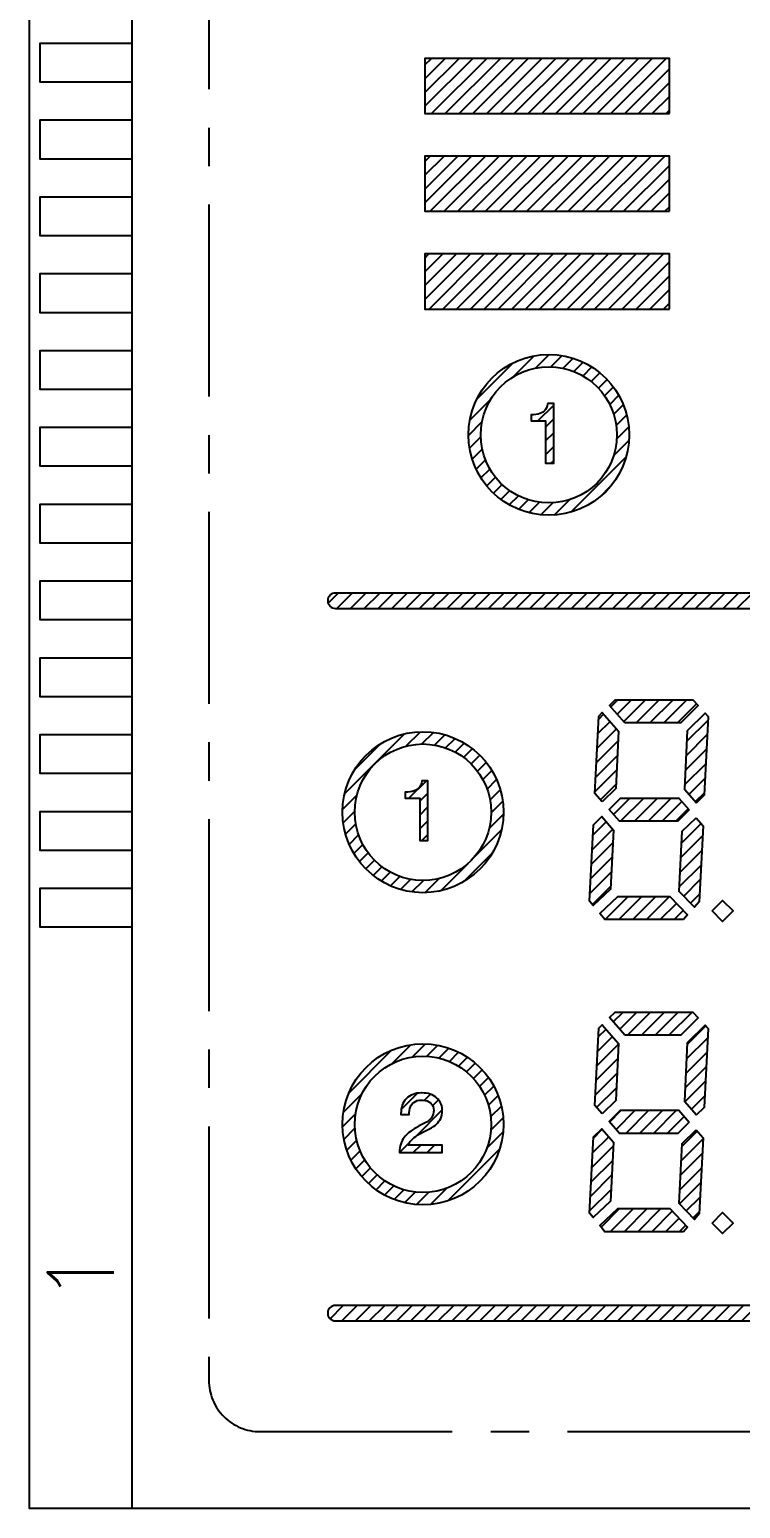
# Model space of a CAD drawing. Header units: millimetres. Extents: x 496 to 1208, y 1378 to 1539.
# Drawn here: x 1025.18 to 1039.06, y 1445.39 to 1474.27 of the extents above; entities that cross this region are included whole.
import ezdxf
from ezdxf.enums import TextEntityAlignment as Align

# ---------------------------------------------------------------- set-up
doc = ezdxf.new("R2010")
doc.units = ezdxf.units.MM
doc.header["$LTSCALE"] = 3
doc.linetypes.add('CENTER', pattern=[2, 1.25, -0.25, 0.25, -0.25])
doc.layers.add('SY', color=6, linetype='Continuous')
doc.styles.add('romans', font='romans.shx')
pattern_1 = [(45, (202.90686, 3937.36203), (-0.134703842, 0.134703842), [])]

msp = doc.modelspace()

# ---------------------------------------------------------------- hatches: boundary and pattern name
at = {"linetype": 'Continuous'}
h = msp.add_hatch(dxfattribs=at)
h.set_pattern_fill('ANSI31', color=256, scale=0.06, style=0)
h.set_pattern_definition(pattern_1)
h.paths.add_polyline_path([(1032.901, 1472.629), (1032.901, 1473.706), (1037.675, 1473.706), (1037.675, 1472.629)])
h = msp.add_hatch(dxfattribs=at)
h.set_pattern_fill('ANSI31', color=256, scale=0.06, style=0)
h.set_pattern_definition(pattern_1)
h.paths.add_polyline_path([(1032.901, 1470.719), (1032.901, 1471.796), (1037.675, 1471.796), (1037.675, 1470.719)])
h = msp.add_hatch(dxfattribs=at)
h.set_pattern_fill('ANSI31', color=256, scale=0.06, style=0)
h.set_pattern_definition(pattern_1)
h.paths.add_polyline_path([(1032.901, 1468.809), (1032.901, 1469.886), (1037.675, 1469.886), (1037.675, 1468.809)])
h = msp.add_hatch(dxfattribs=at)
h.set_pattern_fill('ANSI31', color=256, scale=0.06, style=0)
h.set_pattern_definition(pattern_1)
h.paths.add_polyline_path([(1035.32, 1467.924, -1), (1035.32, 1464.784, -1)])
h.paths.add_polyline_path([(1035.32, 1467.684, -1), (1035.32, 1465.024, -1)])
h = msp.add_hatch(dxfattribs=at)
h.set_pattern_fill('ANSI31', color=256, scale=0.06, style=0)
h.set_pattern_definition(pattern_1)
h.paths.add_polyline_path([(1035.234, 1466.822), (1035.257, 1466.85), (1035.275, 1466.882), (1035.288, 1466.919), (1035.297, 1466.961), (1035.298, 1466.967), (1035.417, 1466.967), (1035.417, 1465.801), (1035.258, 1465.801), (1035.258, 1466.625), (1034.975, 1466.625), (1034.975, 1466.743), (1035.024, 1466.745), (1035.069, 1466.75), (1035.11, 1466.758), (1035.147, 1466.768), (1035.179, 1466.782), (1035.207, 1466.799)])
h = msp.add_hatch(dxfattribs=at)
h.set_pattern_fill('ANSI31', color=256, scale=0.06, style=0)
h.set_pattern_definition(pattern_1)
h.paths.add_polyline_path([(1036.805, 1460.729), (1036.505, 1461.071), (1036.613, 1461.179), (1038.134, 1461.179), (1038.235, 1461.069), (1037.895, 1460.729)])
h = msp.add_hatch(dxfattribs=at)
h.set_pattern_fill('ANSI31', color=256, scale=0.06, style=0)
h.set_pattern_definition(pattern_1)
h.paths.add_polyline_path([(1036.363, 1459.191), (1036.22, 1459.354), (1036.296, 1460.863), (1036.363, 1460.93), (1036.682, 1460.566), (1036.625, 1459.449)])
h = msp.add_hatch(dxfattribs=at)
h.set_pattern_fill('ANSI31', color=256, scale=0.06, style=0)
h.set_pattern_definition(pattern_1)
h.paths.add_polyline_path([(1037.966, 1459.439), (1038.023, 1460.575), (1038.371, 1460.921), (1038.437, 1460.849), (1038.36, 1459.324), (1038.203, 1459.17)])
h = msp.add_hatch(dxfattribs=at)
h.set_pattern_fill('ANSI31', color=256, scale=0.06, style=0)
h.set_pattern_definition(pattern_1)
h.paths.add_polyline_path([(1032.863, 1460.558, -1), (1032.863, 1457.414, -1)])
h.paths.add_polyline_path([(1032.863, 1460.318, -1), (1032.863, 1457.654, -1)])
h = msp.add_hatch(dxfattribs=at)
h.set_pattern_fill('ANSI31', color=256, scale=0.06, style=0)
h.set_pattern_definition(pattern_1)
h.paths.add_polyline_path([(1032.777, 1459.454), (1032.8, 1459.482), (1032.819, 1459.515), (1032.832, 1459.552), (1032.84, 1459.594), (1032.841, 1459.6), (1032.961, 1459.6), (1032.961, 1458.433), (1032.801, 1458.433), (1032.801, 1459.258), (1032.518, 1459.258), (1032.518, 1459.376), (1032.567, 1459.378), (1032.612, 1459.383), (1032.653, 1459.391), (1032.69, 1459.401), (1032.722, 1459.415), (1032.75, 1459.431)])
h = msp.add_hatch(dxfattribs=at)
h.set_pattern_fill('ANSI31', color=256, scale=0.06, style=0)
h.set_pattern_definition(pattern_1)
h.paths.add_polyline_path([(1038.06, 1459.029), (1037.837, 1458.809), (1036.7, 1458.809), (1036.496, 1459.041), (1036.718, 1459.259), (1037.857, 1459.259)])
h = msp.add_hatch(dxfattribs=at)
h.set_pattern_fill('ANSI31', color=256, scale=0.06, style=0)
h.set_pattern_definition(pattern_1)
h.paths.add_polyline_path([(1036.584, 1458.638), (1036.526, 1457.485), (1036.186, 1457.165), (1036.114, 1457.251), (1036.189, 1458.739), (1036.353, 1458.901)])
h = msp.add_hatch(dxfattribs=at)
h.set_pattern_fill('ANSI31', color=256, scale=0.06, style=0)
h.set_pattern_definition(pattern_1)
h.paths.add_polyline_path([(1038.193, 1458.879), (1038.33, 1458.723), (1038.255, 1457.238), (1038.161, 1457.131), (1037.865, 1457.44), (1037.924, 1458.615)])
h = msp.add_hatch(dxfattribs=at)
h.set_pattern_fill('ANSI31', color=256, scale=0.06, style=0)
h.set_pattern_definition(pattern_1)
h.paths.add_polyline_path([(1037.949, 1456.89), (1036.415, 1456.89), (1036.314, 1457.011), (1036.664, 1457.34), (1037.685, 1457.34), (1038.028, 1456.98)])
h = msp.add_hatch(dxfattribs=at)
h.set_pattern_fill('ANSI31', color=256, scale=0.06, style=0)
h.set_pattern_definition(pattern_1)
h.paths.add_polyline_path([(1036.805, 1454.634), (1036.505, 1454.976), (1036.613, 1455.084), (1038.134, 1455.084), (1038.235, 1454.974), (1037.895, 1454.634)])
h = msp.add_hatch(dxfattribs=at)
h.set_pattern_fill('ANSI31', color=256, scale=0.06, style=0)
h.set_pattern_definition(pattern_1)
h.paths.add_polyline_path([(1036.363, 1453.097), (1036.22, 1453.259), (1036.296, 1454.768), (1036.363, 1454.835), (1036.682, 1454.472), (1036.625, 1453.354)])
h = msp.add_hatch(dxfattribs=at)
h.set_pattern_fill('ANSI31', color=256, scale=0.06, style=0)
h.set_pattern_definition(pattern_1)
h.paths.add_polyline_path([(1037.966, 1453.344), (1038.023, 1454.48), (1038.371, 1454.827), (1038.437, 1454.754), (1038.36, 1453.229), (1038.203, 1453.075)])
h = msp.add_hatch(dxfattribs=at)
h.set_pattern_fill('ANSI31', color=256, scale=0.06, style=0)
h.set_pattern_definition(pattern_1)
h.paths.add_polyline_path([(1032.863, 1454.463, -1), (1032.863, 1451.32, -1)])
h.paths.add_polyline_path([(1032.863, 1454.223, -1), (1032.863, 1451.56, -1)])
h = msp.add_hatch(dxfattribs=at)
h.set_pattern_fill('ANSI31', color=256, scale=0.06, style=0)
h.set_pattern_definition(pattern_1)
h.paths.add_polyline_path([(1033.074, 1453.161), (1033.071, 1453.202), (1033.06, 1453.238), (1033.043, 1453.271), (1033.019, 1453.3), (1033.009, 1453.31), (1032.979, 1453.331), (1032.945, 1453.348), (1032.907, 1453.359), (1032.865, 1453.365), (1032.832, 1453.366), (1032.789, 1453.363), (1032.75, 1453.355), (1032.715, 1453.34), (1032.683, 1453.32), (1032.657, 1453.295), (1032.636, 1453.267), (1032.619, 1453.235), (1032.606, 1453.2), (1032.598, 1453.162), (1032.594, 1453.119), (1032.593, 1453.098), (1032.593, 1453.084), (1032.434, 1453.084), (1032.434, 1453.104), (1032.435, 1453.148), (1032.44, 1453.189), (1032.448, 1453.228), (1032.458, 1453.264), (1032.473, 1453.299), (1032.49, 1453.331), (1032.51, 1453.361), (1032.534, 1453.388), (1032.543, 1453.398), (1032.571, 1453.422), (1032.601, 1453.444), (1032.634, 1453.462), (1032.669, 1453.477), (1032.706, 1453.489), (1032.746, 1453.498), (1032.788, 1453.503), (1032.832, 1453.505), (1032.839, 1453.505), (1032.884, 1453.503), (1032.927, 1453.499), (1032.968, 1453.491), (1033.006, 1453.48), (1033.041, 1453.466), (1033.075, 1453.449), (1033.106, 1453.429), (1033.13, 1453.41), (1033.159, 1453.383), (1033.182, 1453.353), (1033.202, 1453.322), (1033.217, 1453.288), (1033.229, 1453.252), (1033.236, 1453.214), (1033.24, 1453.174), (1033.24, 1453.16), (1033.238, 1453.119), (1033.232, 1453.079), (1033.223, 1453.042), (1033.209, 1453.007), (1033.191, 1452.973), (1033.176, 1452.95), (1033.154, 1452.923), (1033.129, 1452.896), (1033.1, 1452.871), (1033.068, 1452.847), (1033.032, 1452.824), (1032.993, 1452.802), (1032.978, 1452.794), (1032.874, 1452.744), (1032.83, 1452.721), (1032.79, 1452.699), (1032.753, 1452.677), (1032.721, 1452.656), (1032.693, 1452.635), (1032.669, 1452.615), (1032.669, 1452.614), (1032.64, 1452.584), (1032.616, 1452.553), (1032.596, 1452.52), (1032.583, 1452.485), (1032.582, 1452.482), (1033.24, 1452.482), (1033.24, 1452.338), (1032.407, 1452.338), (1032.407, 1452.348), (1032.408, 1452.391), (1032.413, 1452.431), (1032.42, 1452.47), (1032.43, 1452.507), (1032.443, 1452.543), (1032.458, 1452.576), (1032.477, 1452.608), (1032.493, 1452.632), (1032.513, 1452.657), (1032.535, 1452.681), (1032.561, 1452.705), (1032.589, 1452.73), (1032.62, 1452.753), (1032.654, 1452.777), (1032.691, 1452.801), (1032.73, 1452.825), (1032.773, 1452.849), (1032.792, 1452.859), (1032.896, 1452.913), (1032.935, 1452.935), (1032.97, 1452.959), (1032.999, 1452.984), (1033.024, 1453.011), (1033.032, 1453.021), (1033.051, 1453.054), (1033.064, 1453.089), (1033.072, 1453.128)])
h = msp.add_hatch(dxfattribs=at)
h.set_pattern_fill('ANSI31', color=256, scale=0.06, style=0)
h.set_pattern_definition(pattern_1)
h.paths.add_polyline_path([(1038.06, 1452.935), (1037.837, 1452.715), (1036.7, 1452.715), (1036.496, 1452.946), (1036.718, 1453.165), (1037.857, 1453.165)])
h = msp.add_hatch(dxfattribs=at)
h.set_pattern_fill('ANSI31', color=256, scale=0.06, style=0)
h.set_pattern_definition(pattern_1)
h.paths.add_polyline_path([(1036.584, 1452.543), (1036.526, 1451.39), (1036.186, 1451.07), (1036.114, 1451.157), (1036.189, 1452.645), (1036.353, 1452.806)])
h = msp.add_hatch(dxfattribs=at)
h.set_pattern_fill('ANSI31', color=256, scale=0.06, style=0)
h.set_pattern_definition(pattern_1)
h.paths.add_polyline_path([(1038.193, 1452.784), (1038.33, 1452.629), (1038.255, 1451.144), (1038.161, 1451.036), (1037.865, 1451.346), (1037.924, 1452.52)])
h = msp.add_hatch(dxfattribs=at)
h.set_pattern_fill('ANSI31', color=256, scale=0.06, style=0)
h.set_pattern_definition(pattern_1)
h.paths.add_polyline_path([(1037.949, 1450.795), (1036.415, 1450.795), (1036.314, 1450.916), (1036.664, 1451.245), (1037.685, 1451.245), (1038.028, 1450.885)])
at = {"layer": 'SY', "linetype": 'Continuous'}
h = msp.add_hatch(dxfattribs=at)
h.set_pattern_fill('ANSI31', color=256, scale=0.06, style=0)
h.set_pattern_definition(pattern_1)
h.paths.add_polyline_path([(1072.536, 1462.966), (1031.154, 1462.966, -1), (1031.154, 1463.266), (1072.536, 1463.266, -1)])
h = msp.add_hatch(dxfattribs=at)
h.set_pattern_fill('ANSI31', color=256, scale=0.06, style=0)
h.set_pattern_definition(pattern_1)
h.paths.add_polyline_path([(1072.536, 1449.054), (1031.154, 1449.054, -1), (1031.154, 1449.354), (1072.536, 1449.354, -1)])

# ---------------------------------------------------------------- linework, layer by layer
msp.add_lwpolyline([(1077.905, 1509.351), (1077.905, 1445.391), (1025.185, 1445.391), (1025.185, 1509.351)], close=True)
for points in [[(1027.185, 1445.391), (1027.185, 1509.351)], [(1027.185, 1473.996), (1025.385, 1473.996), (1025.385, 1473.246), (1027.185, 1473.246)], [(1027.185, 1472.496), (1025.385, 1472.496), (1025.385, 1471.746), (1027.185, 1471.746)], [(1027.185, 1470.996), (1025.385, 1470.996), (1025.385, 1470.246), (1027.185, 1470.246)], [(1027.185, 1469.496), (1025.385, 1469.496), (1025.385, 1468.746), (1027.185, 1468.746)], [(1027.185, 1467.996), (1025.385, 1467.996), (1025.385, 1467.246), (1027.185, 1467.246)], [(1027.185, 1466.496), (1025.385, 1466.496), (1025.385, 1465.746), (1027.185, 1465.746)], [(1027.185, 1464.996), (1025.385, 1464.996), (1025.385, 1464.246), (1027.185, 1464.246)], [(1027.185, 1463.496), (1025.385, 1463.496), (1025.385, 1462.746), (1027.185, 1462.746)], [(1027.185, 1461.996), (1025.385, 1461.996), (1025.385, 1461.246), (1027.185, 1461.246)], [(1027.185, 1460.496), (1025.385, 1460.496), (1025.385, 1459.746), (1027.185, 1459.746)], [(1027.185, 1458.996), (1025.385, 1458.996), (1025.385, 1458.246), (1027.185, 1458.246)], [(1027.185, 1457.496), (1025.385, 1457.496), (1025.385, 1456.746), (1027.185, 1456.746)]]:
    msp.add_lwpolyline(points)
at = {"linetype": 'CENTER'}
msp.add_lwpolyline([(1073.405, 1507.851), (1029.685, 1507.851, 0.414214), (1028.685, 1506.851), (1028.685, 1447.891, 0.414214), (1029.685, 1446.891), (1073.405, 1446.891, 0.414214), (1074.405, 1447.891), (1074.405, 1506.851, 0.414214)], format="xyb", close=True, dxfattribs=at)
at = {"linetype": 'Continuous'}
for points in [[(1037.675, 1472.629), (1037.675, 1473.706), (1032.901, 1473.706), (1032.901, 1472.629)], [(1037.675, 1470.719), (1037.675, 1471.796), (1032.901, 1471.796), (1032.901, 1470.719)], [(1037.675, 1468.809), (1037.675, 1469.886), (1032.901, 1469.886), (1032.901, 1468.809)], [(1035.207, 1466.799), (1035.179, 1466.782), (1035.147, 1466.768), (1035.11, 1466.758), (1035.069, 1466.75), (1035.024, 1466.745), (1034.975, 1466.743), (1034.975, 1466.625), (1035.258, 1466.625), (1035.258, 1465.801), (1035.417, 1465.801), (1035.417, 1466.967), (1035.298, 1466.967), (1035.297, 1466.961), (1035.288, 1466.919), (1035.275, 1466.882), (1035.257, 1466.85), (1035.234, 1466.822)], [(1036.805, 1460.729), (1036.505, 1461.071), (1036.613, 1461.179), (1038.134, 1461.179), (1038.235, 1461.069), (1037.895, 1460.729)], [(1036.363, 1459.191), (1036.22, 1459.354), (1036.296, 1460.863), (1036.363, 1460.93), (1036.682, 1460.566), (1036.625, 1459.449)], [(1038.203, 1459.17), (1038.36, 1459.324), (1038.437, 1460.849), (1038.371, 1460.921), (1038.023, 1460.575), (1037.966, 1459.439)], [(1032.75, 1459.431), (1032.722, 1459.415), (1032.69, 1459.401), (1032.653, 1459.391), (1032.612, 1459.383), (1032.567, 1459.378), (1032.518, 1459.376), (1032.518, 1459.258), (1032.801, 1459.258), (1032.801, 1458.433), (1032.961, 1458.433), (1032.961, 1459.6), (1032.841, 1459.6), (1032.84, 1459.594), (1032.832, 1459.552), (1032.819, 1459.515), (1032.8, 1459.482), (1032.777, 1459.454)], [(1038.06, 1459.029), (1037.837, 1458.809), (1036.7, 1458.809), (1036.496, 1459.041), (1036.718, 1459.259), (1037.857, 1459.259)], [(1036.584, 1458.638), (1036.526, 1457.485), (1036.186, 1457.165), (1036.114, 1457.251), (1036.189, 1458.739), (1036.353, 1458.901)], [(1038.193, 1458.879), (1038.33, 1458.723), (1038.255, 1457.238), (1038.161, 1457.131), (1037.865, 1457.44), (1037.924, 1458.615)], [(1037.949, 1456.89), (1036.415, 1456.89), (1036.314, 1457.011), (1036.664, 1457.34), (1037.685, 1457.34), (1038.028, 1456.98)], [(1038.509, 1457.059), (1038.713, 1457.262), (1038.917, 1457.059), (1038.713, 1456.855)], [(1036.805, 1454.634), (1036.505, 1454.976), (1036.613, 1455.084), (1038.134, 1455.084), (1038.235, 1454.974), (1037.895, 1454.634)], [(1036.363, 1453.097), (1036.22, 1453.259), (1036.296, 1454.768), (1036.363, 1454.835), (1036.682, 1454.472), (1036.625, 1453.354)], [(1038.203, 1453.075), (1038.36, 1453.229), (1038.437, 1454.754), (1038.371, 1454.827), (1038.023, 1454.48), (1037.966, 1453.344)], [(1033.072, 1453.128), (1033.064, 1453.089), (1033.051, 1453.054), (1033.032, 1453.021), (1033.024, 1453.011), (1032.999, 1452.984), (1032.97, 1452.959), (1032.935, 1452.935), (1032.896, 1452.913), (1032.792, 1452.859), (1032.773, 1452.849), (1032.73, 1452.825), (1032.691, 1452.801), (1032.654, 1452.777), (1032.62, 1452.753), (1032.589, 1452.73), (1032.561, 1452.705), (1032.535, 1452.681), (1032.513, 1452.657), (1032.493, 1452.632), (1032.477, 1452.608), (1032.458, 1452.576), (1032.443, 1452.543), (1032.43, 1452.507), (1032.42, 1452.47), (1032.413, 1452.431), (1032.408, 1452.391), (1032.407, 1452.348), (1032.407, 1452.338), (1033.24, 1452.338), (1033.24, 1452.482), (1032.582, 1452.482), (1032.583, 1452.485), (1032.596, 1452.52), (1032.616, 1452.553), (1032.64, 1452.584), (1032.669, 1452.614), (1032.669, 1452.615), (1032.693, 1452.635), (1032.721, 1452.656), (1032.753, 1452.677), (1032.79, 1452.699), (1032.83, 1452.721), (1032.874, 1452.744), (1032.978, 1452.794), (1032.993, 1452.802), (1033.032, 1452.824), (1033.068, 1452.847), (1033.1, 1452.871), (1033.129, 1452.896), (1033.154, 1452.923), (1033.176, 1452.95), (1033.191, 1452.973), (1033.209, 1453.007), (1033.223, 1453.042), (1033.232, 1453.079), (1033.238, 1453.119), (1033.24, 1453.16), (1033.24, 1453.174), (1033.236, 1453.214), (1033.229, 1453.252), (1033.217, 1453.288), (1033.202, 1453.322), (1033.182, 1453.353), (1033.159, 1453.383), (1033.13, 1453.41), (1033.106, 1453.429), (1033.075, 1453.449), (1033.041, 1453.466), (1033.006, 1453.48), (1032.968, 1453.491), (1032.927, 1453.499), (1032.884, 1453.503), (1032.839, 1453.505), (1032.832, 1453.505), (1032.788, 1453.503), (1032.746, 1453.498), (1032.706, 1453.489), (1032.669, 1453.477), (1032.634, 1453.462), (1032.601, 1453.444), (1032.571, 1453.422), (1032.543, 1453.398), (1032.534, 1453.388), (1032.51, 1453.361), (1032.49, 1453.331), (1032.473, 1453.299), (1032.458, 1453.264), (1032.448, 1453.228), (1032.44, 1453.189), (1032.435, 1453.148), (1032.434, 1453.104), (1032.434, 1453.084), (1032.593, 1453.084), (1032.593, 1453.098), (1032.594, 1453.119), (1032.598, 1453.162), (1032.606, 1453.2), (1032.619, 1453.235), (1032.636, 1453.267), (1032.657, 1453.295), (1032.683, 1453.32), (1032.715, 1453.34), (1032.75, 1453.355), (1032.789, 1453.363), (1032.832, 1453.366), (1032.865, 1453.365), (1032.907, 1453.359), (1032.945, 1453.348), (1032.979, 1453.331), (1033.009, 1453.31), (1033.019, 1453.3), (1033.043, 1453.271), (1033.06, 1453.238), (1033.071, 1453.202), (1033.074, 1453.161)], [(1038.06, 1452.935), (1037.837, 1452.715), (1036.7, 1452.715), (1036.496, 1452.946), (1036.718, 1453.165), (1037.857, 1453.165)], [(1036.584, 1452.543), (1036.526, 1451.39), (1036.186, 1451.07), (1036.114, 1451.157), (1036.189, 1452.645), (1036.353, 1452.806)], [(1038.193, 1452.784), (1038.33, 1452.629), (1038.255, 1451.144), (1038.161, 1451.036), (1037.865, 1451.346), (1037.924, 1452.52)], [(1037.949, 1450.795), (1036.415, 1450.795), (1036.314, 1450.916), (1036.664, 1451.245), (1037.685, 1451.245), (1038.028, 1450.885)], [(1038.509, 1450.964), (1038.713, 1451.168), (1038.917, 1450.964), (1038.713, 1450.76)]]:
    msp.add_lwpolyline(points, close=True, dxfattribs=at)
for centre, radius in [((1035.32, 1466.354), 1.57), ((1035.32, 1466.354), 1.33), ((1032.863, 1458.986), 1.572), ((1032.863, 1458.986), 1.332), ((1032.863, 1452.891), 1.572), ((1032.863, 1452.891), 1.332)]:
    msp.add_circle(centre, radius, dxfattribs=at)
at = {"layer": 'SY'}
for points in [[(1072.536, 1463.266), (1031.154, 1463.266, 1), (1031.154, 1462.966), (1072.536, 1462.966, 1)], [(1072.536, 1449.354), (1031.154, 1449.354, 1), (1031.154, 1449.054), (1072.536, 1449.054, 1)]]:
    msp.add_lwpolyline(points, format="xyb", close=True, dxfattribs=at)

# ---------------------------------------------------------------- texts
at = {"style": 'romans'}
msp.add_text('1', height=1.29, rotation=90, dxfattribs=at).set_placement((1026.185, 1449.944), align=Align.MIDDLE)

doc.saveas('drawing.dxf')
